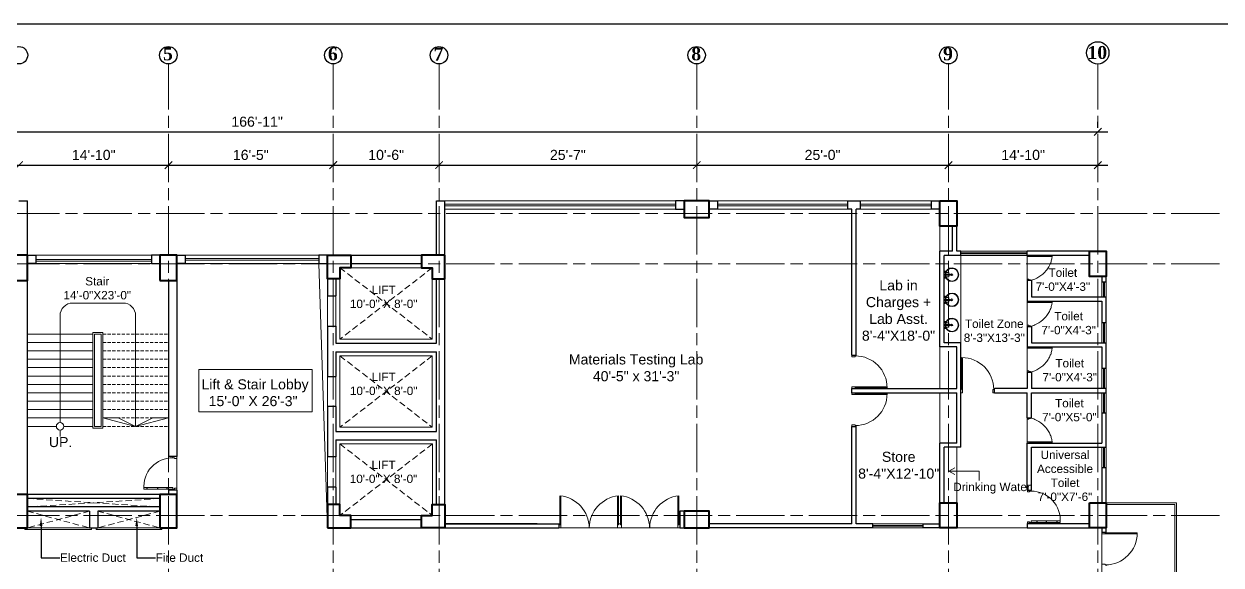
# Model space of a CAD drawing. Header units: inches. Extents: x -12 to 20935469, y -1604 to 24729220.
# Drawn here: x 20841121 to 20842548, y 24724101 to 24724746 of the extents above; entities that cross this region are included whole.
import ezdxf
from ezdxf import colors
from ezdxf.entities.mleader import LeaderData, LeaderLine
from ezdxf.math import Vec2, Vec3

# ---------------------------------------------------------------- set-up
doc = ezdxf.new("R2010")
doc.units = ezdxf.units.IN
doc.header["$LTSCALE"] = 0.03
doc.header["$MEASUREMENT"] = 0
doc.header["$PDMODE"] = 32
doc.header["$PDSIZE"] = 15
doc.linetypes.add('ACAD_ISO08W100', pattern=[36, 24, -3, 6, -3])
doc.linetypes.add('DASHED2', pattern=[0.375, 0.25, -0.125])
for name, color, linetype, lineweight in [('column', 1, 'Continuous', 40), ('Dim Line', 252, 'Continuous', 13), ('Door', 7, 'Continuous', 18), ('Dot', 253, 'Continuous', 0), ('Gas', 21, 'Continuous', 5), ('Glass Line', 252, 'Continuous', 9), ('Grid Line', 252, 'Continuous', 18), ('Hatch', 253, 'Continuous', 15), ('Main Wall', 7, 'Continuous', 30), ('RAIL', 23, 'Continuous', 13), ('STAIR', 46, 'Continuous', 15), ('TOILET FIXTURE', 142, 'Continuous', 5), ('WALL', 7, 'Continuous', 30), ('wind.', 150, 'Continuous', 20)]:
    doc.layers.add(name, color=color, linetype=linetype, lineweight=lineweight)
doc.layers.add('TEXT', color=7, linetype='Continuous')
doc.styles.add('2', font='swisscl.ttf')
doc.styles.add('RomanS', font='arial.ttf', dxfattribs={"height": 12})
doc.styles.get("Standard").update_dxf_attribs({"font": 'timesbd.ttf'})
doc.dimstyles.new('Aec_Arch_I', dxfattribs={"dimscale": 96, "dimtxt": 12, "dimasz": 0.09375, "dimexe": 0.125, "dimexo": 0.125, "dimgap": 0.0625, "dimtad": 1, "dimdec": 0, "dimzin": 3, "dimdsep": 46, "dimlunit": 4, "dimtxsty": 'RomanS', "dimblk1": 'ARCHTICK', "dimblk2": 'ARCHTICK', "dimsah": 1, "dimcen": 0.09375, "dimdle": 0.125, "dimadec": 0, "dimazin": 0, "dimtfac": 0.75, "dimtdec": 0, "dimtmove": 2, "dimatfit": 3, "dimldrblk": 'ARCHTICK', "dimfxl": 1, "dimfrac": 1, "dimtolj": 1, "dimtzin": 0, "dimarcsym": 0})

# ---------------------------------------------------------------- blocks, each defined once
blk = doc.blocks.new('$D40')
at = {"layer": 'Door'}
for p, q in [((1, 4), (1, 42)), ((2, 0), (2, 42)), ((1, 5), (0, 5)), ((2, 0), (0, 0)), ((2, 4), (1, 4)), ((39, 4), (38, 4)), ((38, 4), (38, 0)), ((40, 0), (38, 0)), ((40, 5), (39, 5)), ((39, 5), (39, 4))]:
    blk.add_line(p, q, dxfattribs=at)
blk.add_arc((1, 4), 38, 0, 90, dxfattribs=at)
blk = doc.blocks.new('Door_45')
at = {"layer": 'Door'}
for p, q in [((1.5, 5), (1.5, 44)), ((1.5, 40), (2.2, 40)), ((2.2, 40), (2.2, 39.5)), ((2.2, 39.5), (2.7, 39.5)), ((2.7, 39.5), (2.7, 40)), ((2.7, 40), (3.5, 40)), ((3.5, 44), (3.5, 5)), ((1.5, 25.8), (2.2, 25.8)), ((2.2, 25.8), (2.2, 25.3)), ((2.2, 25.3), (2.7, 25.3)), ((2.7, 25.8), (3.5, 25.8)), ((2.7, 25.3), (2.7, 25.8)), ((0, 0), (0, 5)), ((0, 5), (1.5, 5)), ((1.5, 12.6), (2.2, 12.6)), ((3.5, 5), (1.5, 5)), ((1.5, 5), (1.5, 3)), ((1.5, 3), (2.5, 3)), ((2.2, 12.6), (2.2, 13.1)), ((2.2, 13.1), (2.7, 13.1)), ((2.5, 3), (2.5, 0)), ((2.7, 13.1), (2.7, 12.6)), ((2.7, 12.6), (3.5, 12.6)), ((42.5, 3), (42.5, 0)), ((43.5, 3), (42.5, 3)), ((45, 5), (43.5, 5)), ((43.5, 5), (43.5, 3)), ((45, 0), (45, 5)), ((2.5, 0), (0, 0)), ((42.5, 0), (45, 0))]:
    blk.add_line(p, q, dxfattribs=at)
blk.add_arc((4.7, 5.3), 38.8, 359.6233, 94.6685, dxfattribs=at)
blk = doc.blocks.new('sssss-flat-876')
at = {"layer": 'Door', "linetype": 'Continuous', "ltscale": 3}
blk.add_line((3666.5, 84027.2), (3666.5, 84055.7), dxfattribs=at)
at = {"layer": 'Door', "linetype": 'Continuous', "ltscale": 3, "extrusion": (-7.21527e-09, -3.35624e-18, 1), "elevation": 0}
for points in [[(3666.5, 84057.2), (3666.5, 84055.7), (3668.4, 84055.7), (3668.4, 84056.5), (3670.2, 84056.5), (3670.2, 84057.2)], [(3668.4, 84055.7), (3696.2, 84055.7), (3696.2, 84056.5), (3668.4, 84056.5)]]:
    blk.add_lwpolyline(points, close=True, dxfattribs=at)
at = {"layer": 'Door', "linetype": 'Continuous', "ltscale": 3, "flags": 128}
blk.add_lwpolyline([(3670.2, 84027.2, 0.04096), (3675.5, 84028.9, 0.082496), (3684.9, 84034.8, 0.052187), (3689.7, 84040, 0.043988), (3692.9, 84045, 0.036571), (3694.8, 84049.6, 0.034751), (3695.9, 84054.2, 0.011435), (3696.2, 84055.7)], format="xyb", dxfattribs=at)
at = {"layer": 'Door', "linetype": 'Continuous', "ltscale": 3}
blk.add_lwpolyline([(3666.5, 84027.2), (3666.5, 84028.7), (3668.4, 84028.7), (3668.4, 84027.9), (3670.2, 84027.9), (3670.2, 84027.2)], close=True, dxfattribs=at)
blk = doc.blocks.new('7-flat-72')
at = {"layer": 'Glass Line', "color": 8, "ltscale": 20}
for p, q in [((-64476.6, 376959.4), (-64476.6, 376966.6)), ((-64475.5, 376966.6), (-64476.6, 376966.6)), ((-64475.5, 376959.4), (-64475.5, 376966.6)), ((-64478.7, 376960.5), (-64480.3, 376960.5)), ((-64480.3, 376959.5), (-64480.3, 376960.5)), ((-64480.3, 376959.5), (-64480.3, 376960.5)), ((-64478.7, 376959.5), (-64480.3, 376959.5)), ((-64480.3, 376959.1), (-64480.3, 376959.4)), ((-64478.7, 376959.4), (-64480.3, 376959.4)), ((-64478.7, 376959.1), (-64480.3, 376959.1)), ((-64480.2, 376959.4), (-64480.2, 376959.5)), ((-64480.1, 376959.5), (-64480.1, 376960.5)), ((-64479.9, 376959.5), (-64479.9, 376960.5)), ((-64479.5, 376959.5), (-64479.5, 376960.5)), ((-64479.1, 376959.5), (-64479.1, 376960.5)), ((-64478.9, 376959.5), (-64478.9, 376960.5)), ((-64478.9, 376959.4), (-64478.9, 376959.5)), ((-64478.8, 376959.5), (-64478.8, 376960.5)), ((-64478.7, 376959.5), (-64478.7, 376960.5)), ((-64478.7, 376959.1), (-64478.7, 376959.4)), ((-64475.1, 376959.4), (-64476.9, 376959.4)), ((-64476.9, 376959.1), (-64476.9, 376959.4)), ((-64475.1, 376959.1), (-64476.9, 376959.1)), ((-64475.1, 376959.1), (-64475.1, 376959.4)), ((-64473.3, 376960.5), (-64471.7, 376960.5)), ((-64473.3, 376959.5), (-64473.3, 376960.5)), ((-64473.3, 376959.5), (-64473.3, 376960.5)), ((-64473.3, 376959.5), (-64471.7, 376959.5)), ((-64473.3, 376959.1), (-64473.3, 376959.4)), ((-64473.3, 376959.4), (-64471.7, 376959.4)), ((-64473.3, 376959.1), (-64471.7, 376959.1)), ((-64473.1, 376959.5), (-64473.1, 376960.5)), ((-64473.1, 376959.4), (-64473.1, 376959.5)), ((-64472.9, 376959.5), (-64472.9, 376960.5)), ((-64472.5, 376959.5), (-64472.5, 376960.5)), ((-64472.1, 376959.5), (-64472.1, 376960.5)), ((-64471.9, 376959.5), (-64471.9, 376960.5)), ((-64471.9, 376959.4), (-64471.9, 376959.5)), ((-64471.8, 376959.5), (-64471.8, 376960.5)), ((-64471.7, 376959.5), (-64471.7, 376960.5)), ((-64471.7, 376959.1), (-64471.7, 376959.4))]:
    blk.add_line(p, q, dxfattribs=at)
blk.add_circle((-64476, 376968.4, 0), 1.08, dxfattribs=at)
for radius, start, end in [(8.1, 273.8334, 266.1883), (7.55, 274.115, 265.9068)]:
    blk.add_arc((-64476, 376968.4, 0), radius, start, end, dxfattribs=at)
blk = doc.blocks.new('SFSFSFS-flat-72')
at = {"layer": 'TOILET FIXTURE', "ltscale": 0.2}
blk.add_lwpolyline([(-3918.5, -3608.1), (-3918.5, -3602.7), (-3923.9, -3602.7), (-3923.9, -3608.1)], close=True, dxfattribs=at)
at = {"layer": 'TOILET FIXTURE', "ltscale": 20}
blk.add_blockref('7-flat-72', (60554.8, -380567.2), dxfattribs=at)
blk = doc.blocks.new('_ArchTick')
at = {"color": 0, "linetype": 'ByBlock', "lineweight": 35, "const_width": 0.15}
blk.add_lwpolyline([(-0.5, -0.5), (0.5, 0.5)], dxfattribs=at)
blk = doc.blocks.new('*D8')
at = {"layer": 'Defpoints', "color": 0, "transparency": 16777216}
for p in [(20831396.3, 24724578.2), (20831666.3, 24724578.2), (20831666.3, 24724578.2)]:
    blk.add_point(p, dxfattribs=at)
at = {"layer": 'Dim Line', "color": 0, "lineweight": -2, "transparency": 16777216}
blk.add_line((20831384.3, 24724578.2), (20831678.3, 24724578.2), dxfattribs=at)
at = {"layer": 'Dim Line', "color": 0, "lineweight": -2, "transparency": 16777216, "xscale": 9, "yscale": 9, "zscale": 9, "rotation": 180}
blk.add_blockref('_ArchTick', (20831396.3, 24724578.2), dxfattribs=at)
at = {"layer": 'Dim Line', "color": 0, "lineweight": -2, "transparency": 16777216, "xscale": 9, "yscale": 9, "zscale": 9}
blk.add_blockref('_ArchTick', (20831666.3, 24724578.2), dxfattribs=at)
at = {"layer": 'Dim Line', "color": 0, "transparency": 16777216, "insert": (20831531.3, 24724590.3), "char_height": 12, "attachment_point": 5, "style": 'RomanS'}
blk.add_mtext('\\A1;22\'-6"', dxfattribs=at)
blk = doc.blocks.new('*D9')
at = {"layer": 'Defpoints', "color": 0, "transparency": 16777216}
for p in [(20831666.3, 24724578.2), (20831844.3, 24724578.2), (20831844.3, 24724578.2)]:
    blk.add_point(p, dxfattribs=at)
at = {"layer": 'Dim Line', "color": 0, "lineweight": -2, "transparency": 16777216}
blk.add_line((20831654.3, 24724578.2), (20831856.3, 24724578.2), dxfattribs=at)
at = {"layer": 'Dim Line', "color": 0, "lineweight": -2, "transparency": 16777216, "xscale": 9, "yscale": 9, "zscale": 9, "rotation": 180}
blk.add_blockref('_ArchTick', (20831666.3, 24724578.2), dxfattribs=at)
at = {"layer": 'Dim Line', "color": 0, "lineweight": -2, "transparency": 16777216, "xscale": 9, "yscale": 9, "zscale": 9}
blk.add_blockref('_ArchTick', (20831844.3, 24724578.2), dxfattribs=at)
at = {"layer": 'Dim Line', "color": 0, "transparency": 16777216, "insert": (20831755.3, 24724590.3), "char_height": 12, "attachment_point": 5, "style": 'RomanS'}
blk.add_mtext('\\A1;14\'-10"', dxfattribs=at)
blk = doc.blocks.new('*D21')
at = {"layer": 'Defpoints', "color": 0, "transparency": 16777216}
for p in [(20831844.3, 24724578.2), (20832040.8, 24724578.2), (20832040.8, 24724578.2)]:
    blk.add_point(p, dxfattribs=at)
at = {"layer": 'Dim Line', "color": 0, "lineweight": -2, "transparency": 16777216}
for p, q in [((20831832.3, 24724578.2), (20832052.8, 24724578.2)), ((20831844.3, 24724566.2), (20831844.3, 24724566.2)), ((20832040.8, 24724566.2), (20832040.8, 24724566.2))]:
    blk.add_line(p, q, dxfattribs=at)
at = {"layer": 'Dim Line', "color": 0, "lineweight": -2, "transparency": 16777216, "xscale": 9, "yscale": 9, "zscale": 9, "rotation": 180}
blk.add_blockref('_ArchTick', (20831844.3, 24724578.2), dxfattribs=at)
at = {"layer": 'Dim Line', "color": 0, "lineweight": -2, "transparency": 16777216, "xscale": 9, "yscale": 9, "zscale": 9}
blk.add_blockref('_ArchTick', (20832040.8, 24724578.2), dxfattribs=at)
at = {"layer": 'Dim Line', "color": 0, "transparency": 16777216, "insert": (20831942.5, 24724590.3), "char_height": 12, "attachment_point": 5, "style": 'RomanS'}
blk.add_mtext('\\A1;16\'-5"', dxfattribs=at)
blk = doc.blocks.new('*D22')
at = {"layer": 'Defpoints', "color": 0, "transparency": 16777216}
for p in [(20832040.8, 24724578.2), (20832166.8, 24724578.2), (20832166.8, 24724578.2)]:
    blk.add_point(p, dxfattribs=at)
at = {"layer": 'Dim Line', "color": 0, "lineweight": -2, "transparency": 16777216}
for p, q in [((20832028.8, 24724578.2), (20832178.8, 24724578.2)), ((20832040.8, 24724566.2), (20832040.8, 24724566.2)), ((20832166.8, 24724566.2), (20832166.8, 24724566.2))]:
    blk.add_line(p, q, dxfattribs=at)
at = {"layer": 'Dim Line', "color": 0, "lineweight": -2, "transparency": 16777216, "xscale": 9, "yscale": 9, "zscale": 9, "rotation": 180}
blk.add_blockref('_ArchTick', (20832040.8, 24724578.2), dxfattribs=at)
at = {"layer": 'Dim Line', "color": 0, "lineweight": -2, "transparency": 16777216, "xscale": 9, "yscale": 9, "zscale": 9}
blk.add_blockref('_ArchTick', (20832166.8, 24724578.2), dxfattribs=at)
at = {"layer": 'Dim Line', "color": 0, "transparency": 16777216, "insert": (20832103.8, 24724590.3), "char_height": 12, "attachment_point": 5, "style": 'RomanS'}
blk.add_mtext('\\A1;10\'-6"', dxfattribs=at)
blk = doc.blocks.new('*D23')
at = {"layer": 'Defpoints', "color": 0, "transparency": 16777216}
for p in [(20832166.8, 24724578.2), (20832473.8, 24724578.2), (20832473.8, 24724578.2)]:
    blk.add_point(p, dxfattribs=at)
at = {"layer": 'Dim Line', "color": 0, "lineweight": -2, "transparency": 16777216}
for p, q in [((20832154.8, 24724578.2), (20832485.8, 24724578.2)), ((20832166.8, 24724566.2), (20832166.8, 24724566.2)), ((20832473.8, 24724566.2), (20832473.8, 24724566.2))]:
    blk.add_line(p, q, dxfattribs=at)
at = {"layer": 'Dim Line', "color": 0, "lineweight": -2, "transparency": 16777216, "xscale": 9, "yscale": 9, "zscale": 9, "rotation": 180}
blk.add_blockref('_ArchTick', (20832166.8, 24724578.2), dxfattribs=at)
at = {"layer": 'Dim Line', "color": 0, "lineweight": -2, "transparency": 16777216, "xscale": 9, "yscale": 9, "zscale": 9}
blk.add_blockref('_ArchTick', (20832473.8, 24724578.2), dxfattribs=at)
at = {"layer": 'Dim Line', "color": 0, "transparency": 16777216, "insert": (20832320.3, 24724590.3), "char_height": 12, "attachment_point": 5, "style": 'RomanS'}
blk.add_mtext('\\A1;25\'-7"', dxfattribs=at)
blk = doc.blocks.new('*D10')
at = {"layer": 'Defpoints', "color": 0, "transparency": 16777216}
for p in [(20832473.8, 24724578.2), (20832773.8, 24724578.2), (20832773.8, 24724578.2)]:
    blk.add_point(p, dxfattribs=at)
at = {"layer": 'Dim Line', "color": 0, "lineweight": -2, "transparency": 16777216}
blk.add_line((20832461.8, 24724578.2), (20832785.8, 24724578.2), dxfattribs=at)
at = {"layer": 'Dim Line', "color": 0, "lineweight": -2, "transparency": 16777216, "xscale": 9, "yscale": 9, "zscale": 9, "rotation": 180}
blk.add_blockref('_ArchTick', (20832473.8, 24724578.2), dxfattribs=at)
at = {"layer": 'Dim Line', "color": 0, "lineweight": -2, "transparency": 16777216, "xscale": 9, "yscale": 9, "zscale": 9}
blk.add_blockref('_ArchTick', (20832773.8, 24724578.2), dxfattribs=at)
at = {"layer": 'Dim Line', "color": 0, "transparency": 16777216, "insert": (20832623.8, 24724590.3), "char_height": 12, "attachment_point": 5, "style": 'RomanS'}
blk.add_mtext('\\A1;25\'-0"', dxfattribs=at)
blk = doc.blocks.new('*D11')
at = {"layer": 'Defpoints', "color": 0, "transparency": 16777216}
for p in [(20832773.8, 24724578.2), (20832951.8, 24724578.2), (20832951.8, 24724578.2)]:
    blk.add_point(p, dxfattribs=at)
at = {"layer": 'Dim Line', "color": 0, "lineweight": -2, "transparency": 16777216}
for p, q in [((20832761.8, 24724578.2), (20832963.8, 24724578.2)), ((20832951.8, 24724566.2), (20832951.8, 24724566.2))]:
    blk.add_line(p, q, dxfattribs=at)
at = {"layer": 'Dim Line', "color": 0, "lineweight": -2, "transparency": 16777216, "xscale": 9, "yscale": 9, "zscale": 9, "rotation": 180}
blk.add_blockref('_ArchTick', (20832773.8, 24724578.2), dxfattribs=at)
at = {"layer": 'Dim Line', "color": 0, "lineweight": -2, "transparency": 16777216, "xscale": 9, "yscale": 9, "zscale": 9}
blk.add_blockref('_ArchTick', (20832951.8, 24724578.2), dxfattribs=at)
at = {"layer": 'Dim Line', "color": 0, "transparency": 16777216, "insert": (20832862.8, 24724590.3), "char_height": 12, "attachment_point": 5, "style": 'RomanS'}
blk.add_mtext('\\A1;14\'-10"', dxfattribs=at)
blk = doc.blocks.new('*D13')
at = {"layer": 'Defpoints', "color": 0, "transparency": 16777216}
for p in [(20830948.3, 24724610.7), (20832951.8, 24724617.8), (20832951.8, 24724610.7)]:
    blk.add_point(p, dxfattribs=at)
at = {"layer": 'Dim Line', "color": 0, "lineweight": -2, "transparency": 16777216}
for p, q in [((20830948.3, 24724622.7), (20830948.3, 24724629.8)), ((20832951.8, 24724622.7), (20832951.8, 24724629.8)), ((20830936.3, 24724617.8), (20832963.8, 24724617.8))]:
    blk.add_line(p, q, dxfattribs=at)
at = {"layer": 'Dim Line', "color": 0, "lineweight": -2, "transparency": 16777216, "xscale": 9, "yscale": 9, "zscale": 9, "rotation": 180}
blk.add_blockref('_ArchTick', (20830948.3, 24724617.8), dxfattribs=at)
at = {"layer": 'Dim Line', "color": 0, "lineweight": -2, "transparency": 16777216, "xscale": 9, "yscale": 9, "zscale": 9}
blk.add_blockref('_ArchTick', (20832951.8, 24724617.8), dxfattribs=at)
at = {"layer": 'Dim Line', "color": 0, "transparency": 16777216, "insert": (20831950, 24724629.9), "char_height": 12, "attachment_point": 5, "style": 'RomanS'}
blk.add_mtext('\\A1;166\'-11"', dxfattribs=at)
blk = doc.blocks.new('fff')
at = {"layer": 'Grid Line', "color": 252, "linetype": 'ACAD_ISO08W100', "lineweight": 9, "ltscale": 80, "true_color": 0x939598}
for p, q in [((20831844.3, 24723521.1), (20831844.3, 24724698.8)), ((20832040.8, 24723521.1), (20832040.8, 24724698.8)), ((20832166.8, 24723521.1), (20832166.8, 24724698.8)), ((20832473.8, 24723521.1), (20832473.8, 24724698.8)), ((20832773.8, 24723521.1), (20832773.8, 24724698.8)), ((20832951.8, 24723521.1), (20832951.8, 24724698.8)), ((20833096.9, 24724520.6), (20830726.1, 24724520.6)), ((20833096.9, 24724460.6), (20830726.1, 24724460.6)), ((20833096.9, 24724160.7), (20830726.1, 24724160.7))]:
    blk.add_line(p, q, dxfattribs=at)
at = {"layer": 'Dim Line'}
for base, p1, p2, picture, middle in [((20832951.7523, 24724617.8128), (20830948.3088, 24724610.7482), (20832951.7523, 24724610.7482), '*D13', (20831950.0306, 24724629.9397)), ((20831666.3, 24724578.2), (20831396.3, 24724578.2), (20831666.3, 24724578.2), '*D8', (20831531.3, 24724590.3)), ((20831844.3, 24724578.2), (20831666.3, 24724578.2), (20831844.3, 24724578.2), '*D9', (20831755.3, 24724590.3)), ((20832040.7792, 24724578.1666), (20831844.25, 24724578.1666), (20832040.7792, 24724578.1666), '*D21', (20831942.5146, 24724590.2934)), ((20832166.8, 24724578.2), (20832040.8, 24724578.2), (20832166.8, 24724578.2), '*D22', (20832103.8, 24724590.3)), ((20832473.8, 24724578.2), (20832166.8, 24724578.2), (20832473.8, 24724578.2), '*D23', (20832320.3, 24724590.3)), ((20832773.8, 24724578.2), (20832473.8, 24724578.2), (20832773.8, 24724578.2), '*D10', (20832623.8, 24724590.3)), ((20832951.8, 24724578.2), (20832773.8, 24724578.2), (20832951.8, 24724578.2), '*D11', (20832862.8, 24724590.3))]:
    dim = blk.add_linear_dim(base=base, p1=p1, p2=p2, dimstyle='Aec_Arch_I', dxfattribs=at)
    dim.commit()
    dim.dimension.update_dxf_attribs({"geometry": picture, "text_midpoint": middle})

msp = doc.modelspace()

# ---------------------------------------------------------------- linework, layer by layer
at = {"color": 252, "lineweight": 5}
for p, q in [((20842237.6, 24724366.4), (20842237.6, 24724470.6)), ((20842232.6, 24724175.7), (20842232.6, 24724241.8))]:
    msp.add_line(p, q, dxfattribs=at)
at = {"lineweight": 9}
for p, q in [((20842223, 24724213.5), (20842230.3, 24724217.5)), ((20842223, 24724213.5), (20842259.3, 24724213.5)), ((20842223, 24724213.5), (20842230.3, 24724209.4)), ((20842259.3, 24724213.5), (20842259.3, 24724202.2))]:
    msp.add_line(p, q, dxfattribs=at)
msp.add_line((20842321.6, 24724150.9), (20842316.6, 24724150.9))
at = {"layer": 'column', "lineweight": 40, "ltscale": 20}
for points in [[(20841907.6, 24724535.6), (20841907.6, 24724515.6), (20841937.6, 24724515.6), (20841937.6, 24724535.6)], [(20842212.6, 24724535.6), (20842232.6, 24724535.6), (20842232.6, 24724505.6), (20842212.6, 24724505.6)], [(20841105.1, 24724440.8), (20841125.1, 24724440.8), (20841125.1, 24724470.8), (20841105.1, 24724470.8)], [(20841283.1, 24724440.8), (20841303.1, 24724440.8), (20841303.1, 24724470.8), (20841283.1, 24724470.8)], [(20842390.6, 24724475.6), (20842410.6, 24724475.6), (20842410.6, 24724445.6), (20842390.6, 24724445.6)], [(20841105.1, 24724145.7), (20841125.1, 24724145.7), (20841125.1, 24724185.7), (20841105.1, 24724185.7)], [(20841283.1, 24724145.7), (20841303.1, 24724145.7), (20841303.1, 24724185.7), (20841283.1, 24724185.7)], [(20841907.6, 24724165.7), (20841907.6, 24724145.7), (20841937.6, 24724145.7), (20841937.6, 24724165.7)], [(20842212.6, 24724175.7), (20842232.6, 24724175.7), (20842232.6, 24724145.7), (20842212.6, 24724145.7)], [(20842390.6, 24724175.7), (20842410.6, 24724175.7), (20842410.6, 24724145.7), (20842390.6, 24724145.7)]]:
    msp.add_lwpolyline(points, close=True, dxfattribs=at)
for points in [[(20841482.6, 24724470.8), (20841510.6, 24724470.8), (20841510.6, 24724455.8), (20841497.6, 24724455.8), (20841497.6, 24724442.8), (20841482.6, 24724442.8), (20841482.6, 24724470.8)], [(20841622.6, 24724470.8), (20841594.6, 24724470.8), (20841594.6, 24724455.8), (20841607.6, 24724455.8), (20841607.6, 24724442.8), (20841622.6, 24724442.8), (20841622.6, 24724470.8)], [(20841482.6, 24724145.7), (20841510.6, 24724145.7), (20841510.6, 24724160.7), (20841497.6, 24724160.7), (20841497.6, 24724173.7), (20841482.6, 24724173.7), (20841482.6, 24724145.7)], [(20841622.6, 24724145.7), (20841594.6, 24724145.7), (20841594.6, 24724160.7), (20841607.6, 24724160.7), (20841607.6, 24724173.7), (20841622.6, 24724173.7), (20841622.6, 24724145.7)]]:
    msp.add_lwpolyline(points, dxfattribs=at)
at = {"layer": 'Defpoints'}
msp.add_lwpolyline([(20840140.6, 24724746.5), (20842579.5, 24724746.5), (20842579.5, 24723288), (20840140.6, 24723288)], close=True, dxfattribs=at)
at = {"layer": 'Door'}
for p, q in [((20841759.8, 24724149.5), (20841759.8, 24724184.1)), ((20841761, 24724145.7), (20841761, 24724184.1)), ((20841828.2, 24724145.7), (20841828.2, 24724184.1)), ((20841829.4, 24724149.5), (20841829.4, 24724184.1)), ((20841831.8, 24724149.5), (20841831.8, 24724184.1)), ((20841833, 24724145.7), (20841833, 24724184.1)), ((20841900.2, 24724145.7), (20841900.2, 24724184.1)), ((20841901.4, 24724149.5), (20841901.4, 24724184.1)), ((20841759.8, 24724150.7), (20841758.6, 24724150.7)), ((20841761, 24724145.7), (20841758.6, 24724145.7)), ((20841761, 24724149.5), (20841759.8, 24724149.5)), ((20841828.2, 24724149.5), (20841829.4, 24724149.5)), ((20841828.2, 24724145.7), (20841830.6, 24724145.7)), ((20841829.4, 24724150.7), (20841830.6, 24724150.7)), ((20841831.8, 24724150.7), (20841830.6, 24724150.7)), ((20841833, 24724145.7), (20841830.6, 24724145.7)), ((20841833, 24724149.5), (20841831.8, 24724149.5)), ((20841900.2, 24724149.5), (20841901.4, 24724149.5)), ((20841900.2, 24724145.7), (20841902.6, 24724145.7)), ((20841901.4, 24724150.7), (20841902.6, 24724150.7))]:
    msp.add_line(p, q, dxfattribs=at)
for centre, start, end in [((20841755.6, 24724145.3), 0.5894, 83.777), ((20841833.7, 24724145.3), 96.2205, 179.4081), ((20841827.6, 24724145.3), 0.5894, 83.777), ((20841905.7, 24724145.3), 96.2205, 179.4081)]:
    msp.add_arc(centre, 39, start, end, dxfattribs=at)
at = {"layer": 'Dot', "linetype": 'DASHED2', "lineweight": 0, "ltscale": 1000}
for p, q in [((20841125.1, 24724180.7), (20841283.1, 24724170.7)), ((20841283.1, 24724180.7), (20841125.1, 24724170.7)), ((20841199.1, 24724165.7), (20841125.1, 24724145.7)), ((20841125.1, 24724165.7), (20841199.1, 24724145.7)), ((20841209.1, 24724165.7), (20841283.1, 24724145.7)), ((20841283.1, 24724165.7), (20841209.1, 24724145.7))]:
    msp.add_line(p, q, dxfattribs=at)
for points in [[(20841497.6, 24724455.8), (20841607.6, 24724370.8), (20841607.6, 24724455.8), (20841497.6, 24724370.8)], [(20841497.6, 24724350.8), (20841607.6, 24724265.8), (20841607.6, 24724350.8), (20841497.6, 24724265.8)], [(20841497.6, 24724245.8), (20841607.7, 24724160.6), (20841607.7, 24724245.8), (20841497.6, 24724160.6)]]:
    msp.add_lwpolyline(points, dxfattribs=at)
at = {"layer": 'Gas', "color": 0, "lineweight": 5}
for points in [[(20841497.6, 24724370.8), (20841607.6, 24724370.8), (20841607.6, 24724455.8), (20841497.6, 24724455.8)], [(20841497.6, 24724265.8), (20841607.6, 24724265.8), (20841607.6, 24724350.8), (20841497.6, 24724350.8)]]:
    msp.add_lwpolyline(points, close=True, dxfattribs=at)
msp.add_lwpolyline([(20841497.6, 24724212.3), (20841497.6, 24724160.6), (20841607.7, 24724160.6), (20841607.7, 24724245.8), (20841497.6, 24724245.8), (20841497.6, 24724212.3)], dxfattribs=at)
at = {"layer": 'Gas', "color": 0, "lineweight": 35}
msp.add_lwpolyline([(20841482.6, 24724145.8), (20841482.6, 24724145.8)], dxfattribs=at)
at = {"layer": 'Hatch', "lineweight": 5}
for p, q in [((20842212.6, 24724475.6), (20842212.6, 24724505.6)), ((20842212.6, 24724361.4), (20842212.6, 24724311.8)), ((20842212.6, 24724246.8), (20842212.6, 24724306.8))]:
    msp.add_line(p, q, dxfattribs=at)
msp.add_lwpolyline([(20842405.6, 24724025.7), (20842405.6, 24724145.7), (20842316.6, 24724145.7), (20842232.6, 24724145.7), (20841482.6, 24724145.8), (20841472.6, 24724460.8), (20841303.1, 24724460.6), (20841303.1, 24724145.7), (20840392.2, 24724145.8)], dxfattribs=at)
at = {"layer": 'Hatch', "lineweight": 0}
msp.add_lwpolyline([(20841329.3, 24724334.6), (20841464.6, 24724334.6), (20841464.6, 24724284), (20841329.3, 24724284)], close=True, dxfattribs=at)
at = {"layer": 'Main Wall', "lineweight": 30}
for p, q in [((20841115.1, 24724535.6), (20841125.1, 24724535.6)), ((20841125.1, 24724470.8), (20841125.1, 24724535.6)), ((20841612.6, 24724470.8), (20841612.6, 24724535.6)), ((20841612.6, 24724535.6), (20841622.6, 24724535.6)), ((20841622.6, 24724173.7), (20841622.6, 24724535.6)), ((20841907.6, 24724535.6), (20841897.6, 24724535.6)), ((20841897.6, 24724535.6), (20841897.6, 24724525.6)), ((20841897.6, 24724525.6), (20841907.6, 24724525.6)), ((20842102.6, 24724525.6), (20842102.6, 24724535.6)), ((20842102.6, 24724535.6), (20842117.6, 24724535.6)), ((20842107.6, 24724525.6), (20842102.6, 24724525.6)), ((20842107.6, 24724351.8), (20842107.6, 24724525.6)), ((20842112.6, 24724351.8), (20842112.6, 24724525.6)), ((20842117.6, 24724525.6), (20842112.6, 24724525.6)), ((20842117.6, 24724535.6), (20842117.6, 24724525.6)), ((20842202.6, 24724535.6), (20842212.6, 24724535.6)), ((20842202.6, 24724525.6), (20842202.6, 24724535.6)), ((20842212.6, 24724525.6), (20842202.6, 24724525.6)), ((20842227.6, 24724475.6), (20842227.6, 24724505.6)), ((20842232.6, 24724475.6), (20842232.6, 24724505.6)), ((20841510.6, 24724470.8), (20841612.6, 24724470.8)), ((20842212.6, 24724361.4), (20842212.6, 24724475.6)), ((20842227.6, 24724475.6), (20842212.6, 24724475.6)), ((20842217.6, 24724366.4), (20842217.6, 24724470.6)), ((20842237.6, 24724470.6), (20842217.6, 24724470.6)), ((20842237.6, 24724475.6), (20842232.6, 24724475.6)), ((20842237.6, 24724470.6), (20842237.6, 24724475.6)), ((20842390.6, 24724475.6), (20842316.6, 24724475.6)), ((20842316.6, 24724470.6), (20842316.6, 24724475.6)), ((20842390.6, 24724470.6), (20842316.6, 24724470.6)), ((20841125.1, 24724185.7), (20841125.1, 24724460.8)), ((20841510.6, 24724460.8), (20841594.6, 24724460.8)), ((20841293.1, 24724440.8), (20841293.1, 24724230.7)), ((20841303.1, 24724440.8), (20841303.1, 24724230.7)), ((20842321.6, 24724440.6), (20842316.6, 24724440.6)), ((20842410.6, 24724439), (20842410.6, 24724445.6)), ((20841482.6, 24724422.3), (20841492.6, 24724422.3)), ((20842316.6, 24724416), (20842405.6, 24724416)), ((20842410.6, 24724390.4), (20842410.6, 24724421)), ((20841482.6, 24724386.3), (20841492.6, 24724386.3)), ((20842316.6, 24724386), (20842321.6, 24724386)), ((20841492.6, 24724365.8), (20841612.6, 24724365.8)), ((20842237.6, 24724366.4), (20842217.6, 24724366.4)), ((20842237.6, 24724311.8), (20842237.6, 24724366.4)), ((20842410.6, 24724335.8), (20842410.6, 24724366.4)), ((20841492.6, 24724355.8), (20841612.6, 24724355.8)), ((20842107.6, 24724351.8), (20842112.6, 24724351.8)), ((20842232.6, 24724361.4), (20842212.6, 24724361.4)), ((20842232.6, 24724311.8), (20842232.6, 24724361.4)), ((20842316.6, 24724361.4), (20842405.6, 24724361.4)), ((20842405.6, 24724361.4), (20842405.6, 24724335.8)), ((20841482.6, 24724326.3), (20841492.6, 24724326.3)), ((20842316.6, 24724331.4), (20842321.6, 24724331.4)), ((20842410.6, 24724335.8), (20842405.6, 24724335.8)), ((20842107.6, 24724306.8), (20842107.6, 24724311.8)), ((20842107.6, 24724311.8), (20842232.6, 24724311.8)), ((20842237.6, 24724241.8), (20842237.6, 24724311.8)), ((20842277.6, 24724306.8), (20842277.6, 24724311.8)), ((20842410.6, 24724311.8), (20842321.6, 24724311.8)), ((20842410.6, 24724306.8), (20842410.6, 24724311.8)), ((20842107.6, 24724306.8), (20842232.6, 24724306.8)), ((20842232.6, 24724246.8), (20842232.6, 24724306.8)), ((20842277.6, 24724306.8), (20842316.6, 24724306.8)), ((20842316.6, 24724276.8), (20842316.6, 24724306.8)), ((20842321.6, 24724306.8), (20842410.6, 24724306.8)), ((20842321.6, 24724276.8), (20842321.6, 24724306.8)), ((20841492.6, 24724290.3), (20841482.6, 24724290.3)), ((20842405.6, 24724282.8), (20842410.6, 24724282.8)), ((20842405.6, 24724282.8), (20842405.6, 24724246.8)), ((20842410.6, 24724241.8), (20842410.6, 24724282.8)), ((20842107.6, 24724150.7), (20842107.6, 24724266.8)), ((20842107.6, 24724266.8), (20842112.6, 24724266.8)), ((20842112.6, 24724150.7), (20842112.6, 24724266.8)), ((20842316.6, 24724276.8), (20842321.6, 24724276.8)), ((20841492.6, 24724260.8), (20841612.6, 24724260.8)), ((20841492.6, 24724250.8), (20841612.6, 24724250.8)), ((20842212.6, 24724175.7), (20842212.6, 24724246.8)), ((20842232.6, 24724246.8), (20842212.6, 24724246.8)), ((20842217.6, 24724175.7), (20842217.6, 24724241.8)), ((20842237.6, 24724241.8), (20842217.6, 24724241.8)), ((20842316.6, 24724190.9), (20842316.6, 24724246.8)), ((20842316.6, 24724246.8), (20842405.6, 24724246.8)), ((20842321.6, 24724190.9), (20842321.6, 24724241.8)), ((20842321.6, 24724241.8), (20842410.6, 24724241.8)), ((20841303.1, 24724230.7), (20841293.1, 24724230.7)), ((20841492.6, 24724230.3), (20841482.6, 24724230.3)), ((20842405.6, 24724217.8), (20842405.6, 24724175.7)), ((20842405.6, 24724217.8), (20842410.6, 24724217.8)), ((20842410.6, 24724175.7), (20842410.6, 24724217.8)), ((20841492.6, 24724194.3), (20841482.6, 24724194.3)), ((20841283.1, 24724185.7), (20841125.1, 24724185.7)), ((20841283.1, 24724180.7), (20841125.1, 24724180.7)), ((20841293.1, 24724190.7), (20841293.1, 24724185.7)), ((20841303.1, 24724190.7), (20841293.1, 24724190.7)), ((20841303.1, 24724190.7), (20841303.1, 24724185.7)), ((20842316.6, 24724190.9), (20842321.6, 24724190.9)), ((20841283.1, 24724170.7), (20841125.1, 24724170.7)), ((20841199.1, 24724165.7), (20841125.1, 24724165.7)), ((20841199.1, 24724165.7), (20841199.1, 24724145.7)), ((20841283.1, 24724165.7), (20841209.1, 24724165.7)), ((20841209.1, 24724165.7), (20841209.1, 24724145.7)), ((20841199.1, 24724145.7), (20841209.1, 24724145.7)), ((20841510.6, 24724145.7), (20841594.6, 24724145.7)), ((20841732.6, 24724150.7), (20841622.6, 24724150.7)), ((20841622.6, 24724150.7), (20841758.6, 24724150.7)), ((20841622.6, 24724145.7), (20841758.6, 24724145.7)), ((20841758.6, 24724150.7), (20841758.6, 24724145.7)), ((20842107.6, 24724150.7), (20841937.6, 24724150.7)), ((20842132.6, 24724145.7), (20841937.6, 24724145.7)), ((20842132.6, 24724150.7), (20842112.6, 24724150.7)), ((20842132.6, 24724145.7), (20842132.6, 24724150.7)), ((20842316.6, 24724150.9), (20842390.6, 24724150.9)), ((20842316.6, 24724150.9), (20842316.6, 24724145.9)), ((20842316.6, 24724145.9), (20842390.6, 24724145.9))]:
    msp.add_line(p, q, dxfattribs=at)
for points in [[(20841937.6, 24724535.6), (20841947.6, 24724535.6), (20841947.6, 24724525.6), (20841937.6, 24724525.6)], [(20841125.1, 24724470.8), (20841135.1, 24724470.8), (20841135.1, 24724460.8), (20841125.1, 24724460.8)], [(20841283.1, 24724470.8), (20841273.1, 24724470.8), (20841273.1, 24724460.8), (20841283.1, 24724460.8)], [(20841303.1, 24724470.8), (20841313.1, 24724470.8), (20841313.1, 24724460.8), (20841303.1, 24724460.8)], [(20841482.6, 24724470.8), (20841472.6, 24724470.8), (20841472.6, 24724460.8), (20841482.6, 24724460.8)], [(20841482.6, 24724442.8), (20841482.6, 24724422.3)], [(20841492.6, 24724442.8), (20841492.6, 24724422.3)], [(20841612.6, 24724365.8), (20841612.6, 24724442.8)], [(20842316.6, 24724440.6), (20842316.6, 24724416)], [(20842321.6, 24724440.6), (20842321.6, 24724421), (20842410.6, 24724421)], [(20842405.6, 24724445.6), (20842405.6, 24724439)], [(20842405.6, 24724439), (20842410.6, 24724439)], [(20842405.6, 24724416), (20842405.6, 24724390.4)], [(20841482.6, 24724386.3), (20841482.6, 24724326.3)], [(20841492.6, 24724386.3), (20841492.6, 24724365.8)], [(20842316.6, 24724386), (20842316.6, 24724361.4)], [(20842321.6, 24724386), (20842321.6, 24724366.4), (20842410.6, 24724366.4)], [(20842405.6, 24724390.4), (20842410.6, 24724390.4)], [(20841492.6, 24724355.8), (20841492.6, 24724326.3)], [(20841612.6, 24724260.8), (20841612.6, 24724355.8)], [(20842316.6, 24724331.4), (20842316.6, 24724311.8)], [(20842321.6, 24724331.4), (20842321.6, 24724311.8)], [(20842316.6, 24724311.8), (20842277.6, 24724311.8)], [(20841482.6, 24724290.3), (20841482.6, 24724230.3)], [(20841492.6, 24724290.3), (20841492.6, 24724260.8)], [(20841492.6, 24724250.8), (20841492.6, 24724230.3)], [(20841612.6, 24724173.7), (20841612.6, 24724250.8)], [(20841482.6, 24724194.3), (20841482.6, 24724173.7), (20841482.6, 24724173.7)], [(20841492.6, 24724194.3), (20841492.6, 24724173.7)], [(20841510.6, 24724155.7), (20841594.6, 24724155.7)]]:
    msp.add_lwpolyline(points, dxfattribs=at)
at = {"layer": 'Main Wall', "lineweight": 13}
for points in [[(20841482.6, 24724386.3), (20841492.6, 24724386.3), (20841492.6, 24724422.3), (20841482.6, 24724422.3)], [(20841482.6, 24724290.3), (20841492.6, 24724290.3), (20841492.6, 24724326.3), (20841482.6, 24724326.3)], [(20841482.6, 24724194.3), (20841492.6, 24724194.3), (20841492.6, 24724230.3), (20841482.6, 24724230.3)]]:
    msp.add_lwpolyline(points, close=True, dxfattribs=at)
at = {"layer": 'Main Wall', "lineweight": 30}
for points in [[(20841902.6, 24724145.7), (20841907.6, 24724145.7), (20841907.6, 24724165.7), (20841902.6, 24724165.7)], [(20842192.6, 24724150.7), (20842212.6, 24724150.7), (20842212.6, 24724145.7), (20842192.6, 24724145.7)], [(20842405.6, 24724140.7), (20842410.6, 24724140.7), (20842410.6, 24724145.7), (20842405.6, 24724145.7)]]:
    msp.add_lwpolyline(points, close=True, dxfattribs=at)
at = {"layer": 'RAIL', "color": 6, "lineweight": 5}
for points in [[(20841215.1, 24724264.8), (20841203.1, 24724264.8), (20841203.1, 24724378.8), (20841215.1, 24724378.8)], [(20841213.1, 24724266.8), (20841205.1, 24724266.8), (20841205.1, 24724376.8), (20841213.1, 24724376.8)]]:
    msp.add_lwpolyline(points, close=True, dxfattribs=at)
at = {"layer": 'STAIR', "color": 32, "lineweight": 5}
for p, q in [((20841125.1, 24724376.8), (20841203.1, 24724376.8)), ((20841125.1, 24724366.8), (20841203.1, 24724366.8)), ((20841125.1, 24724356.8), (20841203.1, 24724356.8)), ((20841125.1, 24724346.8), (20841203.1, 24724346.8)), ((20841125.1, 24724336.8), (20841203.1, 24724336.8)), ((20841125.1, 24724326.8), (20841203.1, 24724326.8)), ((20841125.1, 24724316.8), (20841203.1, 24724316.8)), ((20841125.1, 24724306.8), (20841203.1, 24724306.8)), ((20841125.1, 24724296.8), (20841203.1, 24724296.8)), ((20841125.1, 24724286.8), (20841203.1, 24724286.8)), ((20841125.1, 24724276.8), (20841203.1, 24724276.8)), ((20841125.1, 24724266.8), (20841159.7, 24724266.8)), ((20841168.6, 24724266.8), (20841203.1, 24724266.8))]:
    msp.add_line(p, q, dxfattribs=at)
at = {"layer": 'STAIR', "color": 32, "linetype": 'DASHED2', "lineweight": 5, "ltscale": 500}
for p, q in [((20841215.1, 24724376.8), (20841293.1, 24724376.8)), ((20841215.1, 24724366.8), (20841293.1, 24724366.8)), ((20841215.1, 24724356.8), (20841293.1, 24724356.8)), ((20841215.1, 24724346.8), (20841293.1, 24724346.8)), ((20841215.1, 24724336.8), (20841293.1, 24724336.8)), ((20841215.1, 24724326.8), (20841293.1, 24724326.8)), ((20841215.1, 24724316.8), (20841293.1, 24724316.8)), ((20841215.1, 24724306.8), (20841293.1, 24724306.8)), ((20841215.1, 24724296.8), (20841293.1, 24724296.8)), ((20841215.1, 24724286.8), (20841293.1, 24724286.8)), ((20841215.1, 24724276.8), (20841293.1, 24724276.8)), ((20841215.1, 24724266.8), (20841293.1, 24724266.8))]:
    msp.add_line(p, q, dxfattribs=at)
at = {"layer": 'STAIR', "lineweight": 9}
msp.add_line((20841164.1, 24724254.7), (20841164.1, 24724262.3), dxfattribs=at)
at = {"layer": 'STAIR', "color": 253, "lineweight": 5}
for p, q in [((20842410.6, 24724175.7), (20842494.6, 24724175.7)), ((20842410.6, 24724173.7), (20842492.6, 24724173.7)), ((20842492.6, 24724173.7), (20842492.6, 24723635.7)), ((20842494.6, 24724175.7), (20842494.6, 24723635.7))]:
    msp.add_line(p, q, dxfattribs=at)
at = {"layer": 'STAIR', "lineweight": 9}
msp.add_lwpolyline([(20841254.1, 24724266.8), (20841293.1, 24724276.8), (20841274.5, 24724276.8), (20841254.1, 24724266.8), (20841215.1, 24724276.8), (20841233.5, 24724276.8), (20841254.1, 24724266.8), (20841254.1, 24724398.8, 0.414214), (20841239.1, 24724413.8), (20841179.1, 24724413.8, 0.414214), (20841164.1, 24724398.8), (20841164.1, 24724271.2)], format="xyb", dxfattribs=at)
msp.add_circle((20841164.1, 24724266.8), 4.45, dxfattribs=at)
at = {"layer": 'TEXT'}
for centre, radius in [((20842400.6, 24724712), 13.3), ((20841115.1, 24724709.2), 10.4), ((20841293.1, 24724709.2), 10.4), ((20841489.6, 24724709.2), 10.4), ((20841615.6, 24724709.2), 10.4), ((20841922.6, 24724709.2), 10.4), ((20842222.6, 24724709.2), 10.4)]:
    msp.add_circle(centre, radius, dxfattribs=at)
at = {"layer": 'WALL', "lineweight": 9}
for points in [[(20841122.1, 24724145.7), (20841201.4, 24724145.7), (20841201.4, 24724143.7), (20841122.1, 24724143.7)], [(20841207.1, 24724145.7), (20841285.4, 24724145.7), (20841285.4, 24724143.7), (20841207.1, 24724143.7)]]:
    msp.add_lwpolyline(points, close=True, dxfattribs=at)
at = {"layer": 'wind.', "lineweight": 5}
for p, q in [((20841897.6, 24724535.6), (20841622.6, 24724535.6)), ((20841897.6, 24724525.6), (20841622.6, 24724525.6)), ((20841947.6, 24724535.6), (20842102.6, 24724535.6)), ((20841947.6, 24724525.6), (20842107.6, 24724525.6)), ((20842112.6, 24724525.6), (20842202.6, 24724525.6)), ((20841135.1, 24724470.8), (20841273.1, 24724470.8)), ((20841135.1, 24724465.8), (20841273.1, 24724465.8)), ((20841313.1, 24724470.8), (20841472.6, 24724470.8)), ((20841313.1, 24724466.8), (20841472.6, 24724466.8)), ((20842316.6, 24724475.6), (20842237.6, 24724475.6)), ((20842316.6, 24724473.6), (20842237.6, 24724473.6)), ((20842316.6, 24724472.6), (20842237.6, 24724472.6)), ((20842316.6, 24724470.6), (20842237.6, 24724470.6)), ((20841135.1, 24724463.8), (20841273.1, 24724463.8)), ((20841135.1, 24724460.8), (20841273.1, 24724460.8)), ((20841313.1, 24724464.8), (20841472.6, 24724464.8)), ((20841313.1, 24724460.8), (20841482.6, 24724460.8)), ((20842405.6, 24724421), (20842405.6, 24724439)), ((20842407.6, 24724421), (20842407.6, 24724439)), ((20842408.6, 24724421), (20842408.6, 24724439)), ((20842410.6, 24724421), (20842410.6, 24724439)), ((20842405.6, 24724366.4), (20842405.6, 24724390.4)), ((20842407.6, 24724366.4), (20842407.6, 24724390.4)), ((20842408.6, 24724366.4), (20842408.6, 24724390.4)), ((20842410.6, 24724366.4), (20842410.6, 24724390.4)), ((20842405.6, 24724311.8), (20842405.6, 24724335.8)), ((20842407.6, 24724311.8), (20842407.6, 24724335.8)), ((20842408.6, 24724311.8), (20842408.6, 24724335.8)), ((20842410.6, 24724311.8), (20842410.6, 24724335.8)), ((20842405.6, 24724282.8), (20842405.6, 24724306.8)), ((20842407.6, 24724282.8), (20842407.6, 24724306.8)), ((20842408.6, 24724282.8), (20842408.6, 24724306.8)), ((20842410.6, 24724282.8), (20842410.6, 24724306.8)), ((20842405.6, 24724217.8), (20842405.6, 24724241.8)), ((20842407.6, 24724217.8), (20842407.6, 24724241.8)), ((20842408.6, 24724217.8), (20842408.6, 24724241.8)), ((20842410.6, 24724217.8), (20842410.6, 24724241.8)), ((20842132.6, 24724150.7), (20842192.6, 24724150.7)), ((20842132.6, 24724148.7), (20842192.6, 24724148.7)), ((20842132.6, 24724147.7), (20842192.6, 24724147.7)), ((20842132.6, 24724145.7), (20842192.6, 24724145.7))]:
    msp.add_line(p, q, dxfattribs=at)
at = {"layer": 'wind.'}
for p, q in [((20841622.6, 24724531.6), (20841897.6, 24724531.7)), ((20841622.6, 24724529.6), (20841897.6, 24724529.7)), ((20841947.6, 24724531.6), (20842102.6, 24724531.7)), ((20841947.6, 24724529.6), (20842102.6, 24724529.7)), ((20842117.6, 24724535.6), (20842202.6, 24724535.6)), ((20842117.6, 24724531.7), (20842202.6, 24724531.7)), ((20842117.6, 24724529.7), (20842202.6, 24724529.7)), ((20842410.6, 24724475.6), (20842410.6, 24724475.6))]:
    msp.add_line(p, q, dxfattribs=at)

# ---------------------------------------------------------------- block references
msp.add_blockref('fff', (9448.9, 0))
at = {"color": 252, "lineweight": 5, "xscale": -1, "rotation": 270}
msp.add_blockref('SFSFSFS-flat-72', (20845825.7, 24728368.8), dxfattribs=at)
at = {"layer": 'Door', "ltscale": 20}
for p in [(20838650.1, 24640413.4), (20838650.1, 24640358.8), (20838650.1, 24640304.2)]:
    msp.add_blockref('sssss-flat-876', p, dxfattribs=at)
at = {"layer": 'Door', "xscale": -1, "rotation": 270}
msp.add_blockref('$D40', (20842107.6, 24724311.8), dxfattribs=at)
at = {"layer": 'Door'}
msp.add_blockref('$D40', (20842237.6, 24724306.8), dxfattribs=at)
at = {"layer": 'Door', "rotation": 270}
for p in [(20842107.6, 24724306.8), (20842405.6, 24724140.7)]:
    msp.add_blockref('$D40', p, dxfattribs=at)
at = {"layer": 'Door', "ltscale": 20, "xscale": -1, "rotation": 180}
msp.add_blockref('sssss-flat-876', (20838650.1, 24808304), dxfattribs=at)
at = {"layer": 'Door', "color": 250, "ltscale": 20, "yscale": 0.8888888888759539, "zscale": 0.8888888888759539}
for p, xscale, rotation in [((20841303.1, 24724190.7), 0.8888888888759539, 90.00000000000001), ((20842316.7, 24724150.9), -0.8888888888759539, 270)]:
    msp.add_blockref('Door_45', p, dxfattribs=dict(at, xscale=xscale, rotation=rotation))
at = {"layer": 'TOILET FIXTURE', "ltscale": 20, "xscale": -1, "rotation": 270}
for p in [(20845825.7, 24728338.8), (20845825.7, 24728308.8)]:
    msp.add_blockref('SFSFSFS-flat-72', p, dxfattribs=at)

# ---------------------------------------------------------------- texts
at = {"layer": 'TEXT', "char_height": 15.44, "width": 227.458, "attachment_point": 8, "rotation": 0}
for s, insert in [('\\A1;5', (20841292.6, 24724702.9)), ('\\A1;6', (20841489.1, 24724702.9)), ('\\A1;7', (20841615.1, 24724702.9)), ('\\A1;8', (20841922.1, 24724702.9)), ('\\A1;9', (20842222.1, 24724702.9)), ('\\A1;10', (20842400.1, 24724704.5))]:
    msp.add_mtext(s, dxfattribs=dict(at, insert=insert))
at = {"layer": 'TEXT', "color": 30, "lineweight": 5, "ltscale": 20, "attachment_point": 2, "style": '2'}
for s, width, gutter_width, insert, char_height in [('{\\fArial|b0|i0|c0|p34;\\C0;Toilet \\P7\'-0"X4\'-3"}', 104.76, 0.5, (20842359, 24724455), 10), ('{\\fArial|b0|i0|c0|p34;\\C0;Stair\\P14\'-0"X23\'-0"}', 104.76, 0.5, (20841208.4, 24724444.8), 10), ('{\\fArial|b0|i0|c0|p34;\\C0;Lab in Charges + Lab Asst. \\P8\'-4"X18\'-0"}', 97.777, 0.5, (20842163.2, 24724440.9), 12), ('\\pxsm1;{\\fArial|b0|i0|c0|p34;\\C0;LIFT\\P10\'-0" X 8\'-0" }', 235.592, 0.75, (20841549.7, 24724434.5), 10), ('{\\fArial|b0|i0|c0|p34;\\C0;Toilet Zone\\P8\'-3"X13\'-3"}', 104.76, 0.5, (20842277.3, 24724394.1), 10), ('{\\fArial|b0|i0|c0|p34;\\C0;Toilet \\P7\'-0"X4\'-3"}', 104.76, 0.5, (20842365.9, 24724403.2), 10), ('\\pxsm1;{\\fArial|b0|i0|c0|p34;\\C0;Materials Testing Lab\\P40\'-5" x 31\'-3" }', 235.592, 0.75, (20841850.5, 24724352.6), 12), ('{\\fArial|b0|i0|c0|p34;\\C0;Toilet \\P7\'-0"X4\'-3"}', 104.76, 0.5, (20842367.2, 24724347.1), 10), ('\\pxsm1,qc;{\\fArial|b0|i0|c0|p34;\\C0; Lift & Stair Lobby\\P15\'-0" X 26\'-3" }', 146.388, 0.75, (20841394.1, 24724322.9), 12), ('\\pxsm1;{\\fArial|b0|i0|c0|p34;\\C0;LIFT\\P10\'-0" X 8\'-0" }', 235.592, 0.75, (20841549.7, 24724330.8), 10), ('{\\fArial|b0|i0|c0|p34;\\C0;Toilet \\P7\'-0"X5\'-0"}', 104.76, 0.5, (20842366.8, 24724299.5), 10), ('{\\fArial|b0|i0|c0|p34;\\C0;UP.}', 104.76, 0.5, (20841164.7, 24724254.1), 12), ('{\\fArial|b0|i0|c0|p34;\\C0;Universal Accessible Toilet\\P7\'-0"X7\'-6"}', 88.036, 0.35, (20842361.6, 24724237.9), 10), ('\\pxsm1;{\\fArial|b0|i0|c0|p34;\\C0;LIFT\\P10\'-0" X 8\'-0" }', 235.592, 0.75, (20841549.5, 24724225.9), 10), ('{\\fArial|b0|i0|c0|p34;\\C0;Store\\P8\'-4"X12\'-10"}', 104.76, 0.5, (20842163.4, 24724236.5), 12), ('\\pxsm1;{\\fArial|b0|i0|c0|p34;\\C0;Drinking Water }', 88.563, 0.282, (20842274.6, 24724199.6), 10)]:
    msp.add_mtext_dynamic_manual_height_columns(s, width=width, gutter_width=gutter_width, heights=[0], dxfattribs=dict(at, insert=insert, char_height=char_height))

# ---------------------------------------------------------------- leaders
at = {"layer": 'TEXT', "color": 30, "lineweight": 5, "ltscale": 20}
ml = msp.add_multileader_mtext('Standard', dxfattribs=at)
ml.set_content('{\\fArial|b0|i0|c0|p34;Electric Duct}', color=30)
ml.set_leader_properties()
ml.build(insert=Vec2(0, 0))
ml.multileader.update_dxf_attribs({"text_right_attachment_type": 6, "dogleg_length": 0.36, "arrow_head_size": 10})
ctx = ml.context
ctx.base_point, ctx.char_height, ctx.arrow_head_size, ctx.landing_gap_size, ctx.plane_origin = Vec3(20841163.9, 24724110.2), 10, 10, 0.09, Vec3(20841141.4, 24724158)
ctx.right_attachment = 6
notes = []
notes.append((ctx, [(0, (1, 1, 0), (20841141.4, 24724110.2), (1, 0), 22.5, [(0, [(20841141.4, 24724158)], 0, [])])]))
ctx.mtext.insert, ctx.mtext.width, ctx.mtext.defined_height, ctx.mtext.flow_direction = Vec3(20841164, 24724115.3), 232.704, 29.8, 5
ml = msp.add_multileader_mtext('Standard', dxfattribs=at)
ml.set_content('{\\fArial|b0|i0|c0|p34;\\C256;Fire Duct}', color=30)
ml.set_leader_properties()
ml.build(insert=Vec2(0, 0))
ml.multileader.update_dxf_attribs({"text_right_attachment_type": 6, "dogleg_length": 0.36, "arrow_head_size": 10})
ctx = ml.context
ctx.base_point, ctx.char_height, ctx.arrow_head_size, ctx.landing_gap_size, ctx.plane_origin = Vec3(20841277.9, 24724110.2), 10, 10, 0.09, Vec3(20841255.4, 24724158)
ctx.right_attachment = 6
notes.append((ctx, [(0, (1, 1, 0), (20841255.4, 24724110.2), (1, 0), 22.5, [(0, [(20841255.4, 24724158)], 0, [])])]))
ctx.mtext.insert, ctx.mtext.width, ctx.mtext.defined_height, ctx.mtext.flow_direction = Vec3(20841278, 24724115.3), 232.704, 29.8, 5
for ctx, leaders in notes:
    for number, flags, end, landing, length, lines in leaders:
        leader = LeaderData()
        leader.index, (leader.has_last_leader_line, leader.has_dogleg_vector, leader.attachment_direction) = number, flags
        leader.last_leader_point, leader.dogleg_vector, leader.dogleg_length = Vec3(end), Vec3(landing), length
        for number, points, colour, breaks in lines:
            line = LeaderLine()
            line.index, line.vertices, line.color, line.breaks = number, Vec3.list(points), colors.encode_raw_color(colour), breaks
            leader.lines.append(line)
        ctx.leaders.append(leader)

doc.saveas('drawing.dxf')
